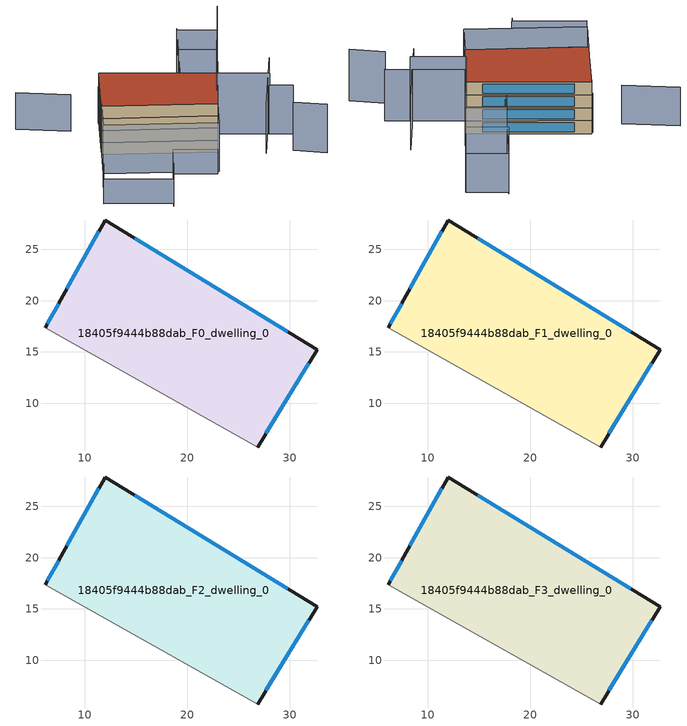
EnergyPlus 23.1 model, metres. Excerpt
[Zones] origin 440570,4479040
18405f9444b88dab_F0_dwelling_0
 floor ground (EU_floor_Construction): 32.68,15.21 26.86,5.72 6.16,17.35 7.65,20.06 11.99,27.86 z0
 wall outside (EU_wall_Construction): 26.86,5.72 32.68,15.21 11.99,27.86 7.65,20.06 6.16,17.35 z0:3
 wall adiabatic (EU_wall_Construction): 6.16,17.35 26.86,5.72 z0:3
 window (EU_Window_Construction): 7.45,19.68 6.36,17.73 / 11.39,26.78 8.25,21.14 / 29.81,16.97 14.86,26.11 / 27.67,7.04 31.87,13.89 z0.42:2.58
18405f9444b88dab_F1_dwelling_0
 floor to 18405f9444b88dab_F0_dwelling_0 (EU_floor_Construction): 32.68,15.21 26.86,5.72 6.16,17.35 7.65,20.06 11.99,27.86 z3
 wall outside (EU_wall_Construction): 26.86,5.72 32.68,15.21 11.99,27.86 7.65,20.06 6.16,17.35 z3:6
 wall adiabatic (EU_wall_Construction): 6.16,17.35 26.86,5.72 z3:6
 window (EU_Window_Construction): 7.45,19.68 6.36,17.73 / 11.39,26.78 8.25,21.14 / 29.81,16.97 14.86,26.11 / 27.67,7.04 31.87,13.89 z3.42:5.58
18405f9444b88dab_F2_dwelling_0
 floor to 18405f9444b88dab_F1_dwelling_0 (EU_floor_Construction): 32.68,15.21 26.86,5.72 6.16,17.35 7.65,20.06 11.99,27.86 z6
 wall outside (EU_wall_Construction): 26.86,5.72 32.68,15.21 11.99,27.86 7.65,20.06 6.16,17.35 z6:9
 wall adiabatic (EU_wall_Construction): 6.16,17.35 26.86,5.72 z6:9
 window (EU_Window_Construction): 7.45,19.68 6.36,17.73 / 11.39,26.78 8.25,21.14 / 29.81,16.97 14.86,26.11 / 27.67,7.04 31.87,13.89 z6.42:8.58
18405f9444b88dab_F3_dwelling_0
 floor to 18405f9444b88dab_F2_dwelling_0 (EU_floor_Construction): 32.68,15.21 26.86,5.72 6.16,17.35 7.65,20.06 11.99,27.86 z9
 wall outside (EU_wall_Construction): 26.86,5.72 32.68,15.21 11.99,27.86 7.65,20.06 6.16,17.35 z9:12
 wall adiabatic (EU_wall_Construction): 6.16,17.35 26.86,5.72 z9:12
 window (EU_Window_Construction): 7.45,19.68 6.36,17.73 / 11.39,26.78 8.25,21.14 / 29.81,16.97 14.86,26.11 / 27.67,7.04 31.87,13.89 z9.42:11.58
 roof outside (EU_roof_Construction): 26.86,5.72 32.68,15.21 11.99,27.86 7.65,20.06 6.16,17.35 z12
shading: 8.94,-6.11 15.04,3.83 / 15.04,3.83 22.79,-0.92 / 3.15,11.96 15.47,4.57 / 15.47,4.57 9.57,-5.26 / 9.57,-5.26 -2.75,2.13 / -2.75,2.13 3.15,11.96 z0:6; -3.9,34.5 5.29,28.03 / 36.31,36.93 26.21,19.17 / 26.21,19.17 11.56,27.5 / 43.08,32.2 38.37,24.52 / 38.37,24.52 31.33,28.84 / 31.33,28.84 36.04,36.52 / 36.04,36.52 43.08,32.2 z0:9; 40.31,-1.84 45.81,-6.17 / 30.4,11.49 43.55,3.3 / 35.12,0.17 44.52,14.31 / 6.16,17.35 26.86,5.72 / 26.86,5.72 23.49,-0.29 / 23.49,-0.29 2.78,11.34 / 2.78,11.34 6.16,17.35 / 37.12,22.48 32.68,15.21 / 32.68,15.21 25.97,19.31 / 25.97,19.31 30.41,26.57 / 30.41,26.57 37.12,22.48 z0:12; 39.44,5.86 30.27,11.55 / 30.27,11.55 43.06,32.16 z0:15
[Building]
EU S2 Campaign: North Axis=0; Terrain=City; Solar Distribution=FullExterior
[Site:Location]
Madrid: Latitude=40.5; Longitude=-3.5; Time Zone=1; Elevation=609
[SizingPeriod:WeatherFileDays]
AnnualSizingPeriod: Begin Month=1; Begin Day of Month=1; End Month=12; End Day of Month=31; Day of Week for Start Day=Monday; Use Weather File Daylight Saving Period=No; Use Weather File Rain and Snow Indicators=No
[MATERIAL]
EU_InternalMass_Material: Roughness=MediumRough; Thickness=0.1; Conductivity=1; Density=1800; Specific Heat=900; Thermal Absorptance=0.9; Solar Absorptance=0.7; Visible Absorptance=0.7
[MATERIAL:NOMASS] Roughness=MediumRough; Thermal Absorptance=0.9; Solar Absorptance=0.7; Visible Absorptance=0.7
Name | Thermal Resistance
EU_wall_NoMass | 1.60022
EU_roof_NoMass | 1.57597
EU_floor_NoMass | 0.470652
[WINDOWMATERIAL:SIMPLEGLAZINGSYSTEM]
EU_Window_SimpleGlazing: UFactor=3.28802; Solar Heat Gain Coefficient=0.85; Visible Transmittance=0.85
[CONSTRUCTION]
EU_wall_Construction: EU_wall_NoMass
EU_roof_Construction: EU_roof_NoMass
EU_floor_Construction: EU_floor_NoMass
EU_Window_Construction: EU_Window_SimpleGlazing
EU_InternalMass_Construction: EU_InternalMass_Material
[ZONE] Type=1; Multiplier=1; Ceiling Height=autocalculate; Volume=833.202; Floor Area=autocalculate; Part of Total Floor Area=Yes
18405f9444b88dab_F0_dwelling_0; 18405f9444b88dab_F1_dwelling_0; 18405f9444b88dab_F2_dwelling_0; 18405f9444b88dab_F3_dwelling_0
[INTERNALMASS] Construction=EU_InternalMass_Construction; Surface Area=277.734
Name | Zone or ZoneList
18405f9444b88dab_F0_dwelling_0_EU_InternalMass | 18405f9444b88dab_F0_dwelling_0
18405f9444b88dab_F1_dwelling_0_EU_InternalMass | 18405f9444b88dab_F1_dwelling_0
18405f9444b88dab_F2_dwelling_0_EU_InternalMass | 18405f9444b88dab_F2_dwelling_0
18405f9444b88dab_F3_dwelling_0_EU_InternalMass | 18405f9444b88dab_F3_dwelling_0
[OTHEREQUIPMENT] Fuel Type=Electricity; Design Level Calculation Method=Watts/Area; Power per Zone Floor Area=1; Fraction Latent=0; Fraction Radiant=0; Fraction Lost=0; Carbon Dioxide Generation Rate=0; EndUse Subcategory=EU_Step8_InternalGains
Name | Zone or ZoneList or Space or SpaceList | Schedule
EU_Step8_InternalGain_18405f9444b88dab_F0_dwelling_0_f000 | 18405f9444b88dab_F0_dwelling_0 | EU_Step8_GainSchedule_18405f9444b88dab_F0_dwelling_0_f000
EU_Step8_InternalGain_18405f9444b88dab_F1_dwelling_0_f000 | 18405f9444b88dab_F1_dwelling_0 | EU_Step8_GainSchedule_18405f9444b88dab_F1_dwelling_0_f000
EU_Step8_InternalGain_18405f9444b88dab_F2_dwelling_0_f000 | 18405f9444b88dab_F2_dwelling_0 | EU_Step8_GainSchedule_18405f9444b88dab_F2_dwelling_0_f000
EU_Step8_InternalGain_18405f9444b88dab_F3_dwelling_0_f000 | 18405f9444b88dab_F3_dwelling_0 | EU_Step8_GainSchedule_18405f9444b88dab_F3_dwelling_0_f000
[ZONEVENTILATION:DESIGNFLOWRATE] Schedule=EU_AlwaysOn; Design Flow Rate Calculation Method=AirChanges/Hour; Air Changes per Hour=0.480704; Ventilation Type=Natural; Fan Pressure Rise=0; Fan Total Efficiency=1; Constant Term Coefficient=1; Temperature Term Coefficient=0; Velocity Term Coefficient=0; Velocity Squared Term Coefficient=0; Minimum Indoor Temperature=-100; Maximum Indoor Temperature=100; Delta Temperature=-100; Minimum Outdoor Temperature=-100; Maximum Outdoor Temperature=100; Maximum Wind Speed=40
Name | Zone or ZoneList or Space or SpaceList
EU_ConstantAir_18405f9444b88dab_F0_dwelling_0 | 18405f9444b88dab_F0_dwelling_0
EU_ConstantAir_18405f9444b88dab_F1_dwelling_0 | 18405f9444b88dab_F1_dwelling_0
EU_ConstantAir_18405f9444b88dab_F2_dwelling_0 | 18405f9444b88dab_F2_dwelling_0
EU_ConstantAir_18405f9444b88dab_F3_dwelling_0 | 18405f9444b88dab_F3_dwelling_0
[HVACTEMPLATE:THERMOSTAT] Constant Heating Setpoint=20; Constant Cooling Setpoint=50
EU_HeatOnly_18405f9444b88dab_F0_dwelling_0; EU_HeatOnly_18405f9444b88dab_F1_dwelling_0; EU_HeatOnly_18405f9444b88dab_F2_dwelling_0; EU_HeatOnly_18405f9444b88dab_F3_dwelling_0
[HVACTEMPLATE:ZONE:IDEALLOADSAIRSYSTEM] System Availability Schedule=EU_AlwaysOn; Maximum Heating Supply Air Temperature=50; Minimum Cooling Supply Air Temperature=13; Maximum Heating Supply Air Humidity Ratio=0.0156; Minimum Cooling Supply Air Humidity Ratio=0.0077; Heating Limit=NoLimit; Cooling Limit=NoLimit; Heating Availability Schedule=EU_AlwaysOn; Cooling Availability Schedule=EU_CoolingOff; Dehumidification Control Type=ConstantSensibleHeatRatio; Cooling Sensible Heat Ratio=0.7; Dehumidification Setpoint=60; Humidification Control Type=None; Humidification Setpoint=30; Outdoor Air Method=None; Outdoor Air Flow Rate per Person=0.00944; Outdoor Air Flow Rate per Zone Floor Area=0; Outdoor Air Flow Rate per Zone=0; Demand Controlled Ventilation Type=None; Outdoor Air Economizer Type=NoEconomizer; Heat Recovery Type=None; Sensible Heat Recovery Effectiveness=0.7; Latent Heat Recovery Effectiveness=0.65
Name | Template Thermostat
18405f9444b88dab_F0_dwelling_0 | EU_HeatOnly_18405f9444b88dab_F0_dwelling_0
18405f9444b88dab_F1_dwelling_0 | EU_HeatOnly_18405f9444b88dab_F1_dwelling_0
18405f9444b88dab_F2_dwelling_0 | EU_HeatOnly_18405f9444b88dab_F2_dwelling_0
18405f9444b88dab_F3_dwelling_0 | EU_HeatOnly_18405f9444b88dab_F3_dwelling_0
[SIZING:ZONE] Zone Cooling Design Supply Air Temperature Input Method=SupplyAirTemperature; Zone Cooling Design Supply Air Temperature=13; Zone Heating Design Supply Air Temperature Input Method=SupplyAirTemperature; Zone Heating Design Supply Air Temperature=50; Zone Cooling Design Supply Air Humidity Ratio=0.008; Zone Heating Design Supply Air Humidity Ratio=0.008; Cooling Design Air Flow Method=DesignDay; Cooling Design Air Flow Rate=0; Cooling Minimum Air Flow per Zone Floor Area=0.000762; Cooling Minimum Air Flow=0; Cooling Minimum Air Flow Fraction=0.2; Heating Design Air Flow Method=DesignDay; Heating Design Air Flow Rate=0; Heating Maximum Air Flow per Zone Floor Area=0.002032; Heating Maximum Air Flow=0.141576; Heating Maximum Air Flow Fraction=0.3; Account for Dedicated Outdoor Air System=No; Dedicated Outdoor Air System Control Strategy=NeutralSupplyAir; Dedicated Outdoor Air Low Setpoint Temperature for Design=autosize; Dedicated Outdoor Air High Setpoint Temperature for Design=autosize; Zone Load Sizing Method=Sensible Load Only No Latent Load; Zone Latent Cooling Design Supply Air Humidity Ratio Input Method=HumidityRatioDifference; Zone Cooling Design Supply Air Humidity Ratio Difference=0.005; Zone Latent Heating Design Supply Air Humidity Ratio Input Method=HumidityRatioDifference; Zone Humidification Design Supply Air Humidity Ratio Difference=0.005
18405f9444b88dab_F0_dwelling_0; 18405f9444b88dab_F1_dwelling_0; 18405f9444b88dab_F2_dwelling_0; 18405f9444b88dab_F3_dwelling_0
[SCHEDULE:CONSTANT]
Name | Hourly Value
EU_AlwaysOn | 1
EU_CoolingOff | 0
[SCHEDULE:FILE] Column Number=1; Rows to Skip at Top=0; Number of Hours of Data=8760; Column Separator=Comma; Interpolate to Timestep=No; Minutes per Item=60; Adjust Schedule for Daylight Savings=Yes
Name | File
EU_Step8_GainSchedule_18405f9444b88dab_F0_dwelling_0_f000 | ../../schedules/18405f9444b88dab/18405f9444b88dab_F0_dwelling_0_f000_gain.csv
EU_Step8_GainSchedule_18405f9444b88dab_F1_dwelling_0_f000 | ../../schedules/18405f9444b88dab/18405f9444b88dab_F1_dwelling_0_f000_gain.csv
EU_Step8_GainSchedule_18405f9444b88dab_F2_dwelling_0_f000 | ../../schedules/18405f9444b88dab/18405f9444b88dab_F2_dwelling_0_f000_gain.csv
EU_Step8_GainSchedule_18405f9444b88dab_F3_dwelling_0_f000 | ../../schedules/18405f9444b88dab/18405f9444b88dab_F3_dwelling_0_f000_gain.csv
